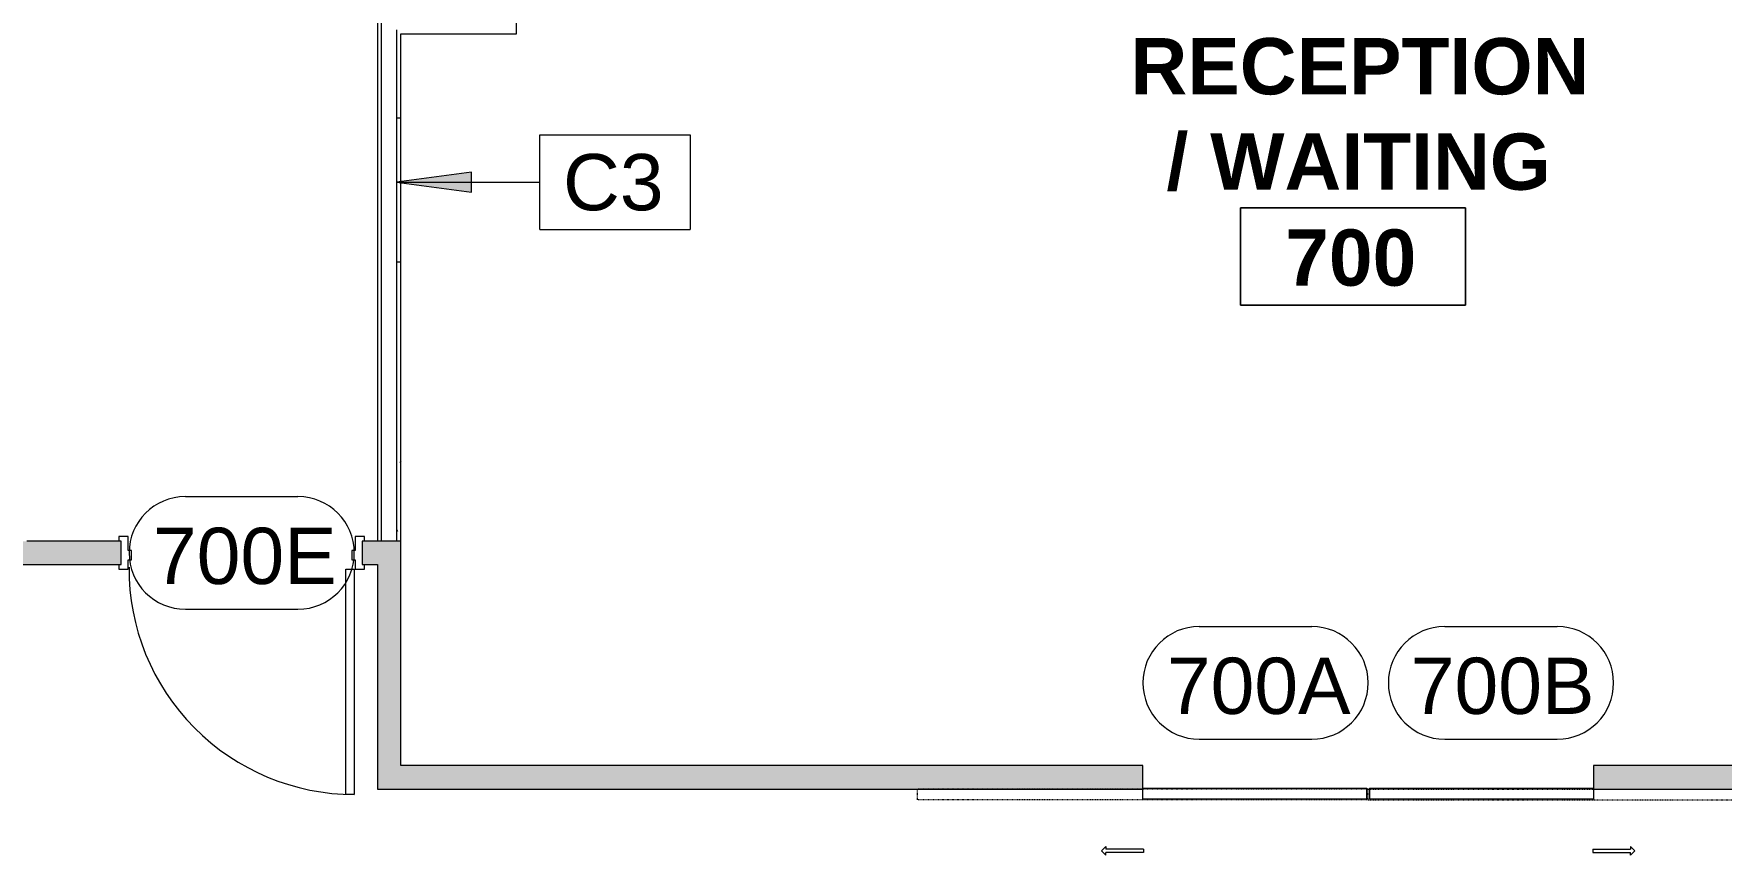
# Model space of a CAD drawing. Header units: inches. Extents: x 920 to 3228, y -557 to 2680.
# Drawn here: x 2166.1 to 2435.8, y 1448.8 to 1580.2 of the extents above; entities that cross this region are included whole.
import ezdxf

# ---------------------------------------------------------------- set-up
doc = ezdxf.new("R2010")
doc.units = ezdxf.units.IN
doc.header["$MEASUREMENT"] = 0
doc.linetypes.add('Dash 1_16_', pattern=[0.125, 0.0625, -0.0625])
for name, color, linetype, lineweight in [('A-ANNO-KEYN', 231, 'Continuous', 9), ('A-AREA-IDEN', 2, 'Continuous', 9), ('A-DETL-GENF', 92, 'Continuous', 9), ('A-DOOR', 31, 'Continuous', 13), ('A-DOOR-IDEN', 31, 'Continuous', 9), ('A-WALL', 113, 'Continuous', 13), ('A-WALL-PATT', 111, 'Continuous', 13), ('I-WALL', 2, 'Continuous', 13)]:
    doc.layers.add(name, color=color, linetype=linetype, lineweight=lineweight)
doc.styles.add('Arial', font='arial.ttf', dxfattribs={"height": 9})
doc.styles.add('Swis721 Lt BT', font='swissl.ttf', dxfattribs={"height": 9})
doc.styles.add('Swis721 Lt BT_B', font='', dxfattribs={"height": 9})
doc.styles.get('Swis721 Lt BT_B').set_extended_font_data('Swis721 Lt BT', bold=True)
pattern_1 = [(0, (664.756, 0), (30.72, 7.68), [1.267, -21.773, 1.267, -21.773, -122.88]), (0, (664.756, 0), (30.72, 7.68), [-46.08, 1.267, -44.813, 1.267, -21.773, -53.76]), (0, (664.756, 0), (30.72, 7.68), [-115.2, 1.267, -14.093, 1.267, -37.133]), (120, (676.276, 3.84), (-22.011075, 22.7643), [1.267, -21.773, 1.267, -21.773, -122.88]), (120, (676.276, 3.84), (-22.011075, 22.7643), [-46.08, 1.267, -44.813, 1.267, -21.773, -53.76]), (120, (676.276, 3.84), (-22.011075, 22.7643), [-115.2, 1.267, -14.093, 1.267, -37.133]), (240, (680.116, 19.2), (-8.708925, -30.4443), [1.267, -21.773, 1.267, -21.773, -122.88]), (240, (680.116, 19.2), (-8.708925, -30.4443), [-46.08, 1.267, -44.813, 1.267, -21.773, -53.76]), (240, (680.116, 19.2), (-8.708925, -30.4443), [-115.2, 1.267, -14.093, 1.267, -37.133])]

# ---------------------------------------------------------------- blocks, each defined once
blk = doc.blocks.new('Barn Door - Glass Door - Int-GL1-GLSS-36_ x 84_-7402723-Level XX  CONSTRUCTION')
at = {"layer": 'A-DETL-GENF'}
for p, q in [((17.91, 12), (23.91, 12)), ((17.91, 11.5), (17.91, 12)), ((17.91, 11.5), (23.91, 11.5)), ((23.91, 12.46), (23.91, 12)), ((24.62, 11.75), (23.91, 12.46)), ((24.62, 11.75), (23.91, 11.04)), ((23.91, 11.04), (23.91, 11.5))]:
    blk.add_line(p, q, dxfattribs=at)
at = {"layer": 'A-DOOR', "linetype": 'Dash 1_16_', "lineweight": 9}
for p, q in [((-18, 3.62), (54, 3.62)), ((-18, 3.62), (-18, 1.87)), ((54, 3.62), (54, 1.87)), ((-18, 1.87), (54, 1.87))]:
    blk.add_line(p, q, dxfattribs=at)
at = {"layer": 'A-DOOR', "lineweight": 9}
for p, q in [((-17.81, 3.5), (18, 3.5)), ((-17.81, 3.5), (-17.81, 1.75)), ((18, 3.5), (18, 1.75)), ((18, 1.75), (-17.81, 1.75))]:
    blk.add_line(p, q, dxfattribs=at)
blk = doc.blocks.new('Barn Door - Glass Door - Int-GL1-GLSS-36_ x 84_-7402771-Level XX  CONSTRUCTION')
at = {"layer": 'A-DETL-GENF'}
for p, q in [((17.91, -11.5), (23.91, -11.5)), ((17.91, -11.5), (17.91, -12)), ((17.91, -12), (23.91, -12)), ((23.91, -11.04), (23.91, -11.5)), ((24.62, -11.75), (23.91, -11.04)), ((24.62, -11.75), (23.91, -12.46)), ((23.91, -12.46), (23.91, -12))]:
    blk.add_line(p, q, dxfattribs=at)
at = {"layer": 'A-DOOR', "linetype": 'Dash 1_16_', "lineweight": 9}
for p, q in [((-18, -1.87), (54, -1.87)), ((-18, -3.62), (-18, -1.87)), ((54, -3.62), (54, -1.87)), ((-18, -3.62), (54, -3.62))]:
    blk.add_line(p, q, dxfattribs=at)
at = {"layer": 'A-DOOR', "lineweight": 9}
for p, q in [((-17.81, -1.75), (18, -1.75)), ((-17.81, -1.75), (-17.81, -3.5)), ((18, -1.75), (18, -3.5)), ((18, -3.5), (-17.81, -3.5))]:
    blk.add_line(p, q, dxfattribs=at)
blk = doc.blocks.new('Door - Single - Solid Door-7174112-Level XX  CONSTRUCTION')
at = {"layer": 'A-DOOR'}
for p, q in [((-14.01, 38.71), (-12.63, 38.71)), ((-14.01, 2.71), (-14.01, 38.71)), ((-12.63, 38.71), (-12.63, 2.71)), ((-12.63, 2.71), (-14.01, 2.71))]:
    blk.add_line(p, q, dxfattribs=at)
at = {"layer": 'A-DOOR', "lineweight": 9}
for p, q in [((-15.63, 2.71), (-15.63, 1.96)), ((-14.13, 2.71), (-15.63, 2.71)), ((-14.13, 1.21), (-14.13, 2.71)), ((23.62, 2.71), (22.12, 2.71)), ((22.12, 2.71), (22.12, 1.21)), ((23.62, 1.96), (23.62, 2.71)), ((-13.63, 1.21), (-14.13, 1.21)), ((-13.63, -0.29), (-13.63, 1.21)), ((22.12, 1.21), (21.62, 1.21)), ((21.62, 1.21), (21.62, -0.29)), ((-15.63, -1.79), (-15.63, -2.54)), ((-15.63, -2.54), (-14.13, -2.54)), ((-14.13, -2.54), (-14.13, -0.29)), ((-14.13, -0.29), (-13.63, -0.29)), ((21.62, -0.29), (22.12, -0.29)), ((22.12, -0.29), (22.12, -2.54)), ((22.12, -2.54), (23.62, -2.54)), ((23.62, -2.54), (23.62, -1.79))]:
    blk.add_line(p, q, dxfattribs=at)
blk.add_arc((-14.01, 2.71), 36, 359.5, 90, dxfattribs=at)
blk = doc.blocks.new('Room Tag - Room Name and Number-3379422-Level XX  CONSTRUCTION')
at = {"layer": 'A-AREA-IDEN'}
for p, q in [((-0.1881, -0.1636), (-0.1881, -0.0018)), ((-0.1881, -0.0018), (0.1869, -0.0018)), ((0.1869, -0.0018), (-0.1881, -0.0018)), ((-0.1881, -0.0018), (-0.1881, -0.1636)), ((0.1869, -0.0018), (0.1869, -0.1636)), ((0.1869, -0.1636), (0.1869, -0.0018)), ((0.1869, -0.1636), (-0.1881, -0.1636)), ((-0.1881, -0.1636), (0.1869, -0.1636))]:
    blk.add_line(p, q, dxfattribs=at)
blk = doc.blocks.new('Door Tag - Door Tag-41184-Level XX  CONSTRUCTION')
at = {"layer": 'A-DOOR-IDEN'}
for p, q in [((-0.09375, 0.09375), (0.09375, 0.09375)), ((-0.09375, -0.09375), (0.09375, -0.09375))]:
    blk.add_line(p, q, dxfattribs=at)
for centre, start, end in [((-0.09375, 0), 90, 270), ((0.09375, 0), 270, 90)]:
    blk.add_arc(centre, 0.09375, start, end, dxfattribs=at)
blk = doc.blocks.new('Keynote Tag - Keynote Number - Boxed-135510-Level XX  CONSTRUCTION')
at = {"layer": 'A-ANNO-KEYN'}
for p, q in [((-0.125, -0.0792), (-0.125, 0.0781)), ((-0.125, 0.0781), (0.125, 0.0781)), ((0.125, 0.0781), (0.125, -0.0792)), ((-0.125, -0.0792), (0.125, -0.0792))]:
    blk.add_line(p, q, dxfattribs=at)

msp = doc.modelspace()

# ---------------------------------------------------------------- hatches: boundary and pattern name
at = {"layer": 'A-ANNO-KEYN'}
msp.add_hatch(color=256, dxfattribs=at).paths.add_polyline_path([(2224.05, 1556.43), (2236.05, 1554.85), (2236.05, 1558.01)], flags=0)
at = {"layer": 'A-WALL-PATT', "lineweight": 9}
h = msp.add_hatch(dxfattribs=at)
h.set_pattern_fill('FP_11', color=256, style=0, pattern_type=2)
h.set_pattern_definition(pattern_1)
h.paths.add_polyline_path([(2221, 1499.04), (2221.63, 1499.04), (2221.63, 1669.63), (2221, 1670.25), (2221, 1527.61)], flags=0)
h = msp.add_hatch(dxfattribs=at)
h.set_pattern_fill('FP_11', color=256, style=0, pattern_type=2)
h.set_pattern_definition(pattern_1)
h.paths.add_polyline_path([(2224.13, 1499.04), (2224.75, 1499.04), (2224.75, 1580.79), (2224.13, 1580.79), (2224.13, 1527.61)], flags=0)
h.paths.add_polyline_path([(2224.13, 1617.54), (2224.75, 1617.54), (2224.75, 1664.67), (2224.13, 1664.67), (2224.13, 1644)], flags=0)
h.paths.add_polyline_path([(2224.46, 1667.79), (2224.75, 1667.79), (2224.75, 1670.92), (2224.13, 1671.54), (2224.13, 1667.79), (2224.34, 1667.79)], flags=0)
h = msp.add_hatch(color=7, dxfattribs=at)
h.paths.add_polyline_path([(2131.23, 1495.29), (2180.06, 1495.29), (2180.06, 1499.04), (1798.03, 1499.04), (1798.03, 1495.29), (2122.75, 1495.29)], flags=0)
h.paths.add_polyline_path([(2221, 1495.29), (2221, 1499.04), (2218.56, 1499.04), (2218.56, 1495.29)], flags=0)
msp.add_hatch(color=7, dxfattribs=at).paths.add_polyline_path([(2221, 1463.17), (2224.75, 1463.17), (2224.75, 1499.04), (2221, 1499.04), (2221, 1469.42)], flags=0)
h = msp.add_hatch(color=7, dxfattribs=at)
h.paths.add_polyline_path([(2475.47, 1459.42), (2475.47, 1463.17), (2415.34, 1463.17), (2415.34, 1459.42)], flags=0)
h.paths.add_polyline_path([(2221, 1459.42), (2343.34, 1459.42), (2343.34, 1463.17), (2221, 1463.17)], flags=0)

# ---------------------------------------------------------------- linework, layer by layer
at = {"layer": 'A-ANNO-KEYN'}
for p, q in [((2236.05, 1558.01), (2224.05, 1556.43)), ((2224.05, 1556.43), (2236.05, 1554.85)), ((2224.05, 1556.43), (2246.96, 1556.43)), ((2236.05, 1554.85), (2236.05, 1558.01))]:
    msp.add_line(p, q, dxfattribs=at)
at = {"layer": 'A-WALL'}
for p, q in [((2221.63, 1499.04), (2221.63, 1670.51)), ((2224.13, 1499.04), (2224.13, 1580.79))]:
    msp.add_line(p, q, dxfattribs=at)
at = {"layer": 'A-WALL', "color": 8, "lineweight": 20}
for p, q in [((2243.24, 1580.17), (2243.24, 1618.17)), ((2224.75, 1580.17), (2243.24, 1580.17))]:
    msp.add_line(p, q, dxfattribs=at)
at = {"layer": 'I-WALL'}
for p, q in [((2221, 1670.25), (2221, 1499.04)), ((2224.75, 1499.04), (2224.75, 1580.17))]:
    msp.add_line(p, q, dxfattribs=at)
at = {"layer": 'I-WALL', "color": 8, "lineweight": 20}
for p, q in [((2180.06, 1499.04), (2165, 1499.04)), ((2180.06, 1495.29), (2180.06, 1499.04)), ((2224.75, 1499.04), (2218.56, 1499.04)), ((2218.56, 1499.04), (2218.56, 1495.29)), ((2224.75, 1463.17), (2224.75, 1499.04)), ((1794.28, 1495.29), (2180.06, 1495.29)), ((2218.56, 1495.29), (2221, 1495.29)), ((2221, 1495.29), (2221, 1459.42)), ((2343.34, 1463.17), (2224.75, 1463.17)), ((2343.34, 1459.54), (2343.34, 1463.17)), ((2479.22, 1463.17), (2415.34, 1463.17)), ((2415.34, 1463.17), (2415.34, 1459.54)), ((2221, 1459.42), (2343.34, 1459.42)), ((2415.34, 1459.42), (2475.47, 1459.42))]:
    msp.add_line(p, q, dxfattribs=at)

# ---------------------------------------------------------------- block references
at = {"layer": 'A-ANNO-KEYN', "xscale": 95.99999999999994, "yscale": 95.99999999999994, "zscale": 95.99999999999994}
msp.add_blockref('Keynote Tag - Keynote Number - Boxed-135510-Level XX  CONSTRUCTION', (2258.96, 1556.49), dxfattribs=at)
at = {"layer": 'A-AREA-IDEN', "xscale": 95.99999999999994, "yscale": 95.99999999999994, "zscale": 95.99999999999994}
msp.add_blockref('Room Tag - Room Name and Number-3379422-Level XX  CONSTRUCTION', (2376.97, 1552.49), dxfattribs=at)
at = {"layer": 'A-DOOR', "rotation": 180}
for name, p in [('Door - Single - Solid Door-7174112-Level XX  CONSTRUCTION', (2203.3, 1497.26)), ('Barn Door - Glass Door - Int-GL1-GLSS-36_ x 84_-7402723-Level XX  CONSTRUCTION', (2361.34, 1461.29))]:
    msp.add_blockref(name, p, dxfattribs=at)
at = {"layer": 'A-DOOR'}
msp.add_blockref('Barn Door - Glass Door - Int-GL1-GLSS-36_ x 84_-7402771-Level XX  CONSTRUCTION', (2397.34, 1461.29), dxfattribs=at)
at = {"layer": 'A-DOOR-IDEN', "xscale": 95.99999999999994, "yscale": 95.99999999999994, "zscale": 95.99999999999994}
for p in [(2199.31, 1497.17), (2361.34, 1476.39), (2400.57, 1476.39)]:
    msp.add_blockref('Door Tag - Door Tag-41184-Level XX  CONSTRUCTION', p, dxfattribs=at)

# ---------------------------------------------------------------- texts
at = {"layer": 'A-ANNO-KEYN', "insert": (2250.67, 1560.94), "char_height": 9, "width": 19.695, "attachment_point": 1, "style": 'Arial'}
msp.add_mtext('C3', dxfattribs=at)
at = {"layer": 'A-AREA-IDEN', "char_height": 9, "attachment_point": 1, "style": 'Swis721 Lt BT_B'}
for s, insert, width in [('RECEPTION', (2341.36, 1579.47), 86.052), ('/ WAITING', (2347.11, 1564.22), 72.114), ('700', (2366.07, 1548.88), 25.452)]:
    msp.add_mtext(s, dxfattribs=dict(at, insert=insert, width=width))
at = {"layer": 'A-DOOR-IDEN', "char_height": 9, "attachment_point": 1, "style": 'Swis721 Lt BT'}
for s, insert, width in [('700E', (2185.13, 1501.19), 33.936), ('700A', (2347.17, 1480.42), 33.936), ('700B', (2386.15, 1480.42), 34.542)]:
    msp.add_mtext(s, dxfattribs=dict(at, insert=insert, width=width))

doc.saveas('drawing.dxf')
